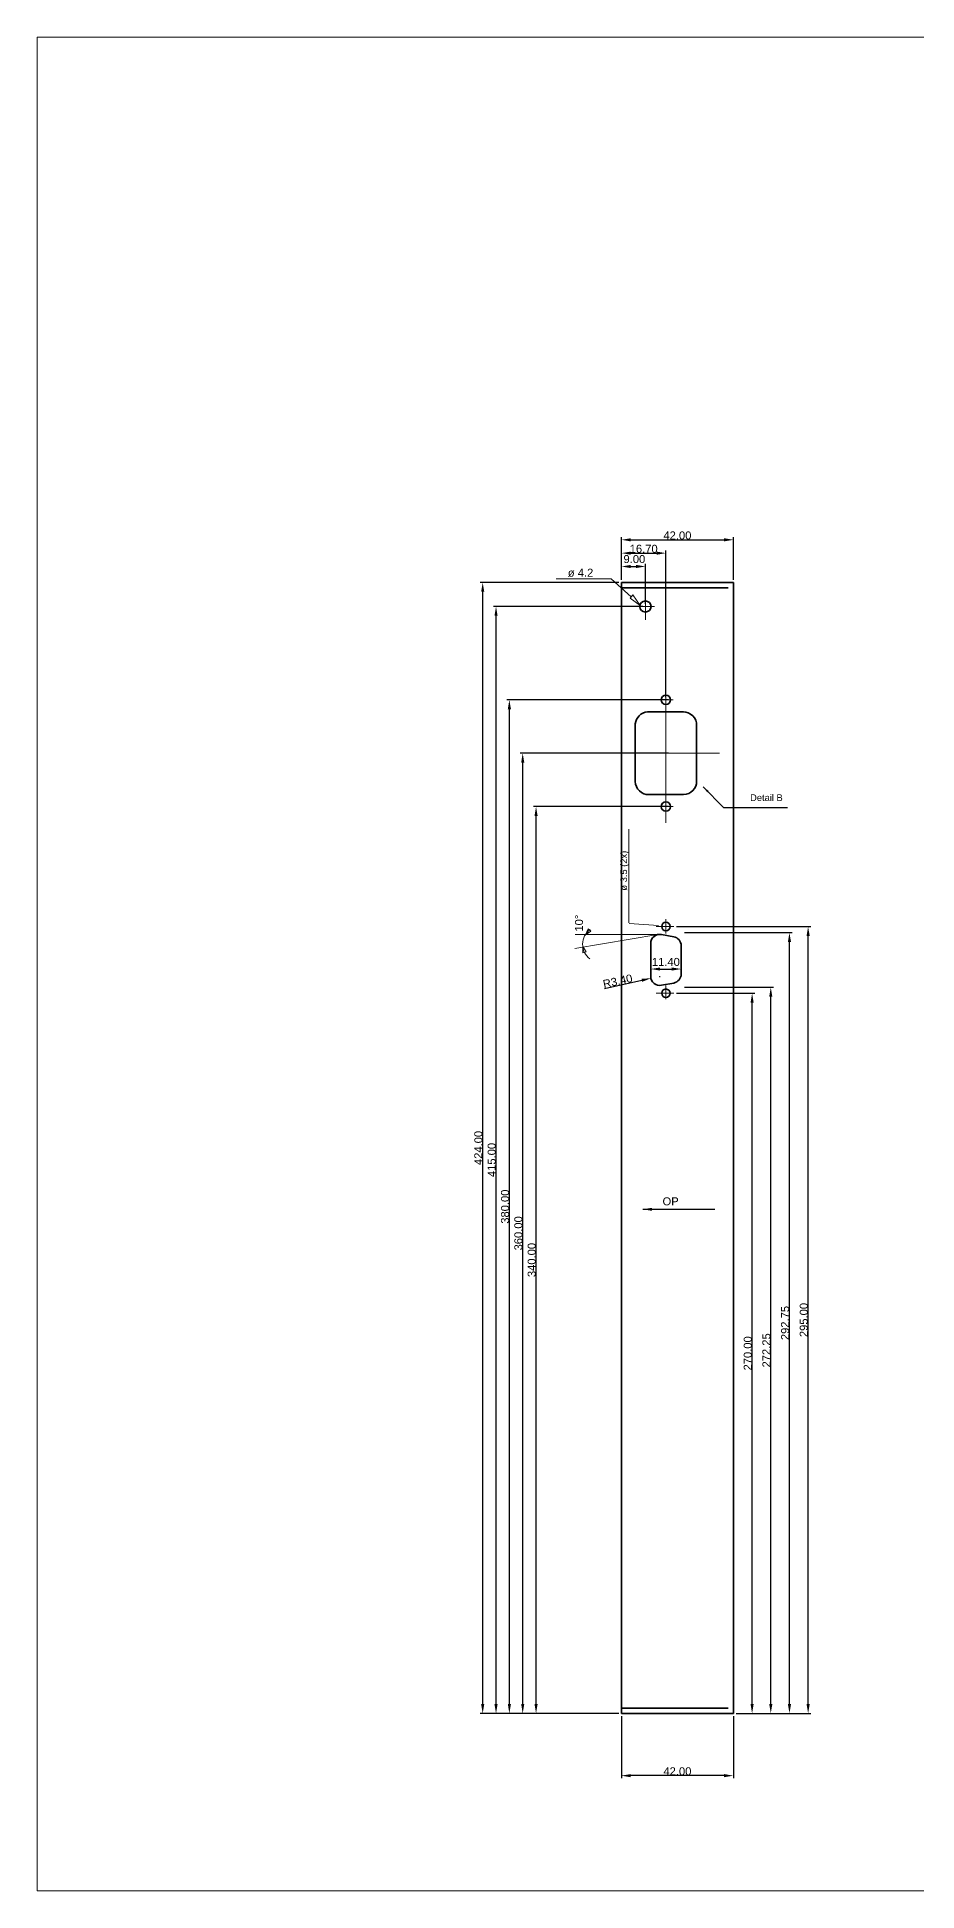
# Model space of a CAD drawing. Extents: x 20 to 965, y 10 to 705.
# Drawn here: x 20 to 350, y 10 to 705 of the extents above; entities that cross this region are included whole.
import ezdxf

# ---------------------------------------------------------------- set-up
doc = ezdxf.new("R2010")
doc.units = 0
doc.header["$MEASUREMENT"] = 0
for name, color, linetype, lineweight in [('110-1', 10, 'CONTINUOUS', 20), ('110-1M', 3, 'CONTINUOUS', 35), ('110-2DIM', 1, 'CONTINUOUS', 13)]:
    doc.layers.add(name, color=color, linetype=linetype, lineweight=lineweight)
doc.styles.get("Standard").update_dxf_attribs({"font": 'ARIAL.TTF'})
doc.dimstyles.new('ISO-25', dxfattribs={"dimtxt": 2.5, "dimasz": 2.5, "dimexe": 1.25, "dimexo": 0.625, "dimtad": 1, "dimtxsty": 'Standard', "dimcen": 2.5, "dimadec": 0, "dimazin": 0, "dimtfac": 1, "dimtmove": 0, "dimatfit": 3, "dimfxl": 0, "dimarcsym": 0})
doc.dimstyles.get("Standard").update_dxf_attribs({"dimtxt": 0.18, "dimasz": 0.18, "dimexe": 0.18, "dimexo": 0.0625, "dimgap": 0.09, "dimtad": 0, "dimtih": 1, "dimtoh": 1, "dimdec": 4, "dimzin": 0, "dimdsep": 46, "dimtxsty": 'Standard', "dimcen": 0.09, "dimadec": 0, "dimazin": 0, "dimtfac": 1, "dimtdec": 4, "dimtofl": 0, "dimtmove": 0, "dimatfit": 3, "dimfxl": 0, "dimtolj": 1, "dimtzin": 0, "dimarcsym": 0})

# ---------------------------------------------------------------- blocks, each defined once
blk = doc.blocks.new('*D11')
at = {"layer": '110-2DIM', "color": 0, "lineweight": -2}
for p, q in [((250.07, 355.38), (250.07, 354.62)), ((253.57, 355.62), (257.97, 355.62)), ((261.47, 356.53), (261.47, 356.62))]:
    blk.add_line(p, q, dxfattribs=at)
at = {"layer": '110-2DIM', "color": 0}
for points in [[(253.57, 356.2), (253.57, 355.04), (250.07, 355.62)], [(257.97, 356.2), (257.97, 355.04), (261.47, 355.62)]]:
    blk.add_solid(points, dxfattribs=at)
at = {"layer": '110-2DIM', "color": 0, "insert": (255.74, 358.26), "char_height": 3, "attachment_point": 5}
blk.add_mtext('\\A1;11.40', dxfattribs=at)
blk = doc.blocks.new('*D10')
at = {"layer": '110-2DIM', "color": 0, "lineweight": -2}
for p, q in [((239.07, 75.53), (239.07, 52.21)), ((281.07, 75.53), (281.07, 52.21)), ((277.57, 53.21), (242.57, 53.21))]:
    blk.add_line(p, q, dxfattribs=at)
at = {"layer": '110-2DIM', "color": 0}
for points in [[(242.57, 53.8), (242.57, 52.63), (239.07, 53.21)], [(277.57, 53.8), (277.57, 52.63), (281.07, 53.21)]]:
    blk.add_solid(points, dxfattribs=at)
at = {"layer": '110-2DIM', "color": 0, "insert": (260.07, 54.83), "char_height": 3, "attachment_point": 5}
blk.add_mtext('\\A1;42.00', dxfattribs=at)
blk = doc.blocks.new('*D29')
at = {"layer": '110-2DIM', "color": 0, "lineweight": -2}
for p, q in [((259.78, 346.53), (289.07, 346.53)), ((288.07, 80.03), (288.07, 343.03)), ((282.07, 76.53), (289.07, 76.53))]:
    blk.add_line(p, q, dxfattribs=at)
at = {"layer": '110-2DIM', "color": 0}
for points in [[(287.49, 343.03), (288.66, 343.03), (288.07, 346.53)], [(287.49, 80.03), (288.66, 80.03), (288.07, 76.53)]]:
    blk.add_solid(points, dxfattribs=at)
at = {"layer": '110-2DIM', "color": 0, "insert": (286.45, 211.53), "char_height": 3, "attachment_point": 5, "rotation": 90}
blk.add_mtext('\\A1;270.00', dxfattribs=at)
blk = doc.blocks.new('*D30')
at = {"layer": '110-2DIM', "color": 0, "lineweight": -2}
for p, q in [((262.7, 348.78), (296.07, 348.78)), ((295.07, 80.03), (295.07, 345.28)), ((282.07, 76.53), (296.07, 76.53))]:
    blk.add_line(p, q, dxfattribs=at)
at = {"layer": '110-2DIM', "color": 0}
for points in [[(294.49, 345.28), (295.66, 345.28), (295.07, 348.78)], [(294.49, 80.03), (295.66, 80.03), (295.07, 76.53)]]:
    blk.add_solid(points, dxfattribs=at)
at = {"layer": '110-2DIM', "color": 0, "insert": (293.45, 212.65), "char_height": 3, "attachment_point": 5, "rotation": 90}
blk.add_mtext('\\A1;272.25', dxfattribs=at)
blk = doc.blocks.new('*D31')
at = {"layer": '110-2DIM', "color": 0, "lineweight": -2}
for p, q in [((262.7, 369.28), (303.07, 369.28)), ((302.07, 80.03), (302.07, 365.78)), ((282.07, 76.53), (303.07, 76.53))]:
    blk.add_line(p, q, dxfattribs=at)
at = {"layer": '110-2DIM', "color": 0}
for points in [[(301.49, 365.78), (302.66, 365.78), (302.07, 369.28)], [(301.49, 80.03), (302.66, 80.03), (302.07, 76.53)]]:
    blk.add_solid(points, dxfattribs=at)
at = {"layer": '110-2DIM', "color": 0, "insert": (300.45, 222.9), "char_height": 3, "attachment_point": 5, "rotation": 90}
blk.add_mtext('\\A1;292.75', dxfattribs=at)
blk = doc.blocks.new('*D32')
at = {"layer": '110-2DIM', "color": 0, "lineweight": -2}
for p, q in [((259.78, 371.53), (310.07, 371.53)), ((309.07, 80.03), (309.07, 368.03)), ((282.07, 76.53), (310.07, 76.53))]:
    blk.add_line(p, q, dxfattribs=at)
at = {"layer": '110-2DIM', "color": 0}
for points in [[(308.49, 368.03), (309.66, 368.03), (309.07, 371.53)], [(308.49, 80.03), (309.66, 80.03), (309.07, 76.53)]]:
    blk.add_solid(points, dxfattribs=at)
at = {"layer": '110-2DIM', "color": 0, "insert": (307.45, 224.03), "char_height": 3, "attachment_point": 5, "rotation": 90}
blk.add_mtext('\\A1;295.00', dxfattribs=at)
blk = doc.blocks.new('*D33')
at = {"layer": '110-2DIM', "color": 0, "lineweight": -2}
for p, q in [((239.07, 501.53), (239.07, 507.53)), ((248.07, 492.53), (248.07, 507.53)), ((242.57, 506.53), (244.57, 506.53))]:
    blk.add_line(p, q, dxfattribs=at)
at = {"layer": '110-2DIM', "color": 0}
for points in [[(242.57, 507.11), (242.57, 505.94), (239.07, 506.53)], [(244.57, 507.11), (244.57, 505.94), (248.07, 506.53)]]:
    blk.add_solid(points, dxfattribs=at)
at = {"layer": '110-2DIM', "color": 0, "insert": (243.93, 509.29), "char_height": 3, "attachment_point": 5}
blk.add_mtext('\\A1;9.00', dxfattribs=at)
blk = doc.blocks.new('*D50')
at = {"layer": '110-1M', "color": 0, "lineweight": -2}
for p, q in [((256.77, 416.53), (206.07, 416.53)), ((207.07, 80.03), (207.07, 413.03)), ((238.07, 76.53), (206.07, 76.53))]:
    blk.add_line(p, q, dxfattribs=at)
at = {"layer": '110-1M', "color": 0}
for points in [[(206.49, 413.03), (207.66, 413.03), (207.07, 416.53)], [(206.49, 80.03), (207.66, 80.03), (207.07, 76.53)]]:
    blk.add_solid(points, dxfattribs=at)
at = {"layer": '110-1M', "color": 0, "insert": (205.45, 246.53), "char_height": 3, "attachment_point": 5, "rotation": 90}
blk.add_mtext('\\A1;340.00', dxfattribs=at)
blk = doc.blocks.new('*D51')
at = {"layer": '110-1M', "color": 0, "lineweight": -2}
for p, q in [((256.77, 436.53), (201.07, 436.53)), ((202.07, 80.03), (202.07, 433.03)), ((238.07, 76.53), (201.07, 76.53))]:
    blk.add_line(p, q, dxfattribs=at)
at = {"layer": '110-1M', "color": 0}
for points in [[(201.49, 433.03), (202.66, 433.03), (202.07, 436.53)], [(201.49, 80.03), (202.66, 80.03), (202.07, 76.53)]]:
    blk.add_solid(points, dxfattribs=at)
at = {"layer": '110-1M', "color": 0, "insert": (200.45, 256.53), "char_height": 3, "attachment_point": 5, "rotation": 90}
blk.add_mtext('\\A1;360.00', dxfattribs=at)
blk = doc.blocks.new('*D52')
at = {"layer": '110-1M', "color": 0, "lineweight": -2}
for p, q in [((256.77, 456.53), (196.07, 456.53)), ((197.07, 80.03), (197.07, 453.03)), ((238.07, 76.53), (196.07, 76.53))]:
    blk.add_line(p, q, dxfattribs=at)
at = {"layer": '110-1M', "color": 0}
for points in [[(196.49, 453.03), (197.66, 453.03), (197.07, 456.53)], [(196.49, 80.03), (197.66, 80.03), (197.07, 76.53)]]:
    blk.add_solid(points, dxfattribs=at)
at = {"layer": '110-1M', "color": 0, "insert": (195.45, 266.53), "char_height": 3, "attachment_point": 5, "rotation": 90}
blk.add_mtext('\\A1;380.00', dxfattribs=at)
blk = doc.blocks.new('*D53')
at = {"layer": '110-1M', "color": 0, "lineweight": -2}
for p, q in [((247.07, 491.53), (191.07, 491.53)), ((192.07, 80.03), (192.07, 488.03)), ((238.07, 76.53), (191.07, 76.53))]:
    blk.add_line(p, q, dxfattribs=at)
at = {"layer": '110-1M', "color": 0}
for points in [[(191.49, 488.03), (192.66, 488.03), (192.07, 491.53)], [(191.49, 80.03), (192.66, 80.03), (192.07, 76.53)]]:
    blk.add_solid(points, dxfattribs=at)
at = {"layer": '110-1M', "color": 0, "insert": (190.45, 284.03), "char_height": 3, "attachment_point": 5, "rotation": 90}
blk.add_mtext('\\A1;415.00', dxfattribs=at)
blk = doc.blocks.new('*D54')
at = {"layer": '110-1M', "color": 0, "lineweight": -2}
for p, q in [((238.07, 500.53), (186.07, 500.53)), ((187.07, 80.03), (187.07, 497.03)), ((238.07, 76.53), (186.07, 76.53))]:
    blk.add_line(p, q, dxfattribs=at)
at = {"layer": '110-1M', "color": 0}
for points in [[(186.49, 497.03), (187.66, 497.03), (187.07, 500.53)], [(186.49, 80.03), (187.66, 80.03), (187.07, 76.53)]]:
    blk.add_solid(points, dxfattribs=at)
at = {"layer": '110-1M', "color": 0, "insert": (185.45, 288.53), "char_height": 3, "attachment_point": 5, "rotation": 90}
blk.add_mtext('\\A1;424.00', dxfattribs=at)
blk = doc.blocks.new('*D57')
at = {"layer": '110-1M', "color": 0, "lineweight": -2}
for p, q in [((239.07, 501.53), (239.07, 517.53)), ((242.57, 516.53), (277.57, 516.53)), ((281.07, 501.53), (281.07, 517.53))]:
    blk.add_line(p, q, dxfattribs=at)
at = {"layer": '110-1M', "color": 0}
for points in [[(242.57, 517.11), (242.57, 515.94), (239.07, 516.53)], [(277.57, 517.11), (277.57, 515.94), (281.07, 516.53)]]:
    blk.add_solid(points, dxfattribs=at)
at = {"layer": '110-1M', "color": 0, "insert": (260.07, 518.15), "char_height": 3, "attachment_point": 5}
blk.add_mtext('\\A1;42.00', dxfattribs=at)
blk = doc.blocks.new('*D58')
at = {"layer": '110-1M', "color": 0, "lineweight": -2}
for p, q in [((239.07, 501.53), (239.07, 512.53)), ((242.57, 511.53), (252.27, 511.53)), ((255.77, 457.53), (255.77, 512.53))]:
    blk.add_line(p, q, dxfattribs=at)
at = {"layer": '110-1M', "color": 0}
for points in [[(242.57, 512.11), (242.57, 510.94), (239.07, 511.53)], [(252.27, 512.11), (252.27, 510.94), (255.77, 511.53)]]:
    blk.add_solid(points, dxfattribs=at)
at = {"layer": '110-1M', "color": 0, "insert": (247.42, 513.15), "char_height": 3, "attachment_point": 5}
blk.add_mtext('\\A1;16.70', dxfattribs=at)
blk = doc.blocks.new('*D59')
at = {"layer": '110-1M', "color": 0, "lineweight": -2}
for p, q in [((232.73, 348.35), (246.73, 351.4)), ((253.38, 352.86), (253.56, 352.86)), ((253.47, 352.77), (253.47, 352.95))]:
    blk.add_line(p, q, dxfattribs=at)
at = {"layer": '110-1M', "color": 0}
blk.add_solid([(246.61, 351.97), (246.85, 350.83), (250.15, 352.14)], dxfattribs=at)
at = {"layer": '110-1M', "color": 0, "insert": (237.67, 351.09), "char_height": 3, "attachment_point": 5, "rotation": 12.28351}
blk.add_mtext('\\A1;R3.40', dxfattribs=at)

msp = doc.modelspace()

# ---------------------------------------------------------------- linework, layer by layer
at = {"layer": '110-1'}
for p, q in [((965, 705), (20, 705)), ((20, 705), (20, 10)), ((20, 10), (965, 10))]:
    msp.add_line(p, q, dxfattribs=at)
at = {"layer": '110-1M'}
for p, q in [((281.073, 500.527), (239.073, 500.527)), ((239.074, 500.527), (239.074, 76.527)), ((281.073, 76.527), (281.073, 500.527)), ((239.073, 498.527), (279.073, 498.527)), ((262.356, 452.009), (248.803, 452.009)), ((244.273, 425.91), (244.273, 447.479)), ((267.273, 425.946), (267.273, 447.112)), ((249.174, 421.009), (262.371, 421.009)), ((254.075, 368.559), (258.675, 367.732)), ((250.073, 365.212), (250.073, 352.865)), ((261.473, 353.715), (261.473, 364.385)), ((254.091, 349.521), (258.691, 350.372)), ((241.073, 78.527), (239.073, 78.527)), ((239.073, 76.527), (281.073, 76.527)), ((241.073, 78.527), (279.073, 78.527))]:
    msp.add_line(p, q, dxfattribs=at)
for centre, radius in [((248.074, 491.527), 2.1), ((255.773, 456.529), 1.75), ((255.773, 416.529), 1.75), ((255.773, 371.528), 1.6), ((255.773, 346.528), 1.6)]:
    msp.add_circle(centre, radius, dxfattribs=at)
for centre, radius, start, end in [((249.253, 447.03), 5, 95.159652, 174.840348), ((262.274, 447.01), 5, 358.830861, 91.169139), ((249.272, 426.008), 5, 181.123303, 271.123303), ((262.273, 426.008), 5, 271.123303, 1.123303), ((253.473, 365.212), 3.4, 79.806592, 180), ((258.073, 364.385), 3.4, 0, 79.806592), ((253.473, 352.865), 3.4, 180, 280.477251), ((258.073, 353.715), 3.4, 280.477251, 0)]:
    msp.add_arc(centre, radius, start, end, dxfattribs=at)
at = {"layer": '110-2DIM'}
for p, q in [((235.17, 501.863), (214.621, 501.863)), ((242.694, 495.209), (235.17, 501.863)), ((243.329, 495.91), (242.41, 494.708)), ((242.41, 494.708), (246.087, 491.952)), ((246.087, 491.952), (243.329, 495.91)), ((248.074, 486.527), (248.074, 495.698)), ((244.824, 491.527), (251.461, 491.527)), ((255.773, 410.479), (255.773, 462.579)), ((253.073, 456.529), (258.473, 456.529)), ((241.673, 436.529), (275.873, 436.529)), ((253.073, 416.529), (258.473, 416.529)), ((241.891, 372.874), (241.891, 408.035)), ((252.684, 368.532), (221.607, 363.298)), ((252.684, 368.532), (221.788, 368.532)), ((226.574, 370.633), (225.637, 368.489)), ((225.637, 368.489), (227.562, 369.85)), ((227.562, 369.85), (226.574, 370.633)), ((252.922, 371.897), (241.93, 372.721)), ((252.073, 371.528), (258.697, 371.528)), ((255.773, 374.278), (255.773, 368.968)), ((225.834, 362.056), (224.563, 364.02)), ((224.563, 364.02), (224.636, 361.663)), ((224.636, 361.663), (225.834, 362.056)), ((255.773, 344.278), (255.773, 349.407)), ((252.073, 346.528), (258.697, 346.528))]:
    msp.add_line(p, q, dxfattribs=at)
msp.add_arc((231.395, 364.863), 6.873, 125.914435, 232.44619, dxfattribs=at)

# ---------------------------------------------------------------- texts
msp.add_text('ø 4.2', height=3, dxfattribs=at).set_placement((218.984, 502.69))
for s, height, p in [('ø 3.5 (2x)', 2.5, (241.194, 385.009)), ('10°', 3, (224.672, 369.649))]:
    msp.add_text(s, height=height, rotation=90, dxfattribs=at).set_placement(p)
at = {"layer": '110-2DIM', "insert": (299.548, 418.579), "char_height": 2.5, "attachment_point": 9}
msp.add_mtext('Detail B', dxfattribs=at)
at = {"layer": '110-2DIM', "color": 1, "insert": (254.492, 270.022), "char_height": 3, "width": 19, "attachment_point": 1}
msp.add_mtext('OP', dxfattribs=at)

# ---------------------------------------------------------------- dimensions: what is measured, and where the dimension line sits
at = {"layer": '110-1M', "color": 1}
for base, p2, picture, middle in [((281.073, 516.527), (281.073, 500.527), '*D57', (260.073, 518.148)), ((255.773, 511.527), (255.773, 456.529), '*D58', (247.423, 513.148))]:
    dim = msp.add_linear_dim(base=base, p1=(239.074, 500.527), p2=p2, dimstyle='Standard', override={"dimtxt": 3, "dimasz": 3.5, "dimexe": 1, "dimexo": 1, "dimtad": 1, "dimtih": 0, "dimtoh": 0, "dimdec": 2, "dimtdec": 2, "dimtix": 1, "dimtmove": 2}, dxfattribs=at)
    dim.commit()
    dim.dimension.update_dxf_attribs({"geometry": picture, "text_midpoint": middle})
for base, p2, picture, middle in [((187.074, 500.527), (239.073, 500.527), '*D54', (185.452, 288.527)), ((192.074, 491.527), (248.074, 491.527), '*D53', (190.452, 284.027)), ((197.074, 456.529), (257.773, 456.529), '*D52', (195.451, 266.528)), ((202.074, 436.529), (257.773, 436.529), '*D51', (200.451, 256.528)), ((207.074, 416.529), (257.773, 416.529), '*D50', (205.451, 246.528))]:
    dim = msp.add_linear_dim(base=base, p1=(239.073, 76.527), p2=p2, angle=90, dimstyle='Standard', override={"dimtxt": 3, "dimasz": 3.5, "dimexe": 1, "dimexo": 1, "dimtad": 1, "dimtih": 0, "dimtoh": 0, "dimdec": 2, "dimtdec": 2, "dimtix": 1, "dimtmove": 2}, dxfattribs=at)
    dim.commit()
    dim.dimension.update_dxf_attribs({"geometry": picture, "text_midpoint": middle})
dim = msp.add_radius_dim(center=(253.473, 352.865), mpoint=(250.151, 352.141), dimstyle='Standard', override={"dimtxt": 3, "dimasz": 3.5, "dimexe": 1, "dimexo": 1, "dimtad": 1, "dimtih": 0, "dimtoh": 0, "dimdec": 2, "dimtdec": 2, "dimtix": 1, "dimtmove": 2}, dxfattribs=at)
dim.commit()
dim.dimension.update_dxf_attribs({"geometry": '*D59', "text_midpoint": (237.673, 351.085)})
at = {"layer": '110-2DIM', "color": 1}
dim = msp.add_linear_dim(base=(248.074, 506.527), p1=(239.074, 500.527), p2=(248.074, 491.527), dimstyle='Standard', override={"dimtxt": 3, "dimasz": 3.5, "dimexe": 1, "dimexo": 1, "dimtad": 1, "dimtih": 0, "dimtoh": 0, "dimdec": 2, "dimtdec": 2, "dimtix": 1, "dimtmove": 2}, dxfattribs=at)
dim.commit()
dim.dimension.update_dxf_attribs({"geometry": '*D33', "text_midpoint": (243.925, 509.29), "dimtype": 160})
for base, p2, picture, middle in [((309.074, 371.528), (258.778, 371.528), '*D32', (307.452, 224.028)), ((302.074, 369.278), (261.702, 369.278), '*D31', (300.452, 222.903)), ((295.074, 348.778), (261.702, 348.778), '*D30', (293.452, 212.653)), ((288.074, 346.528), (258.778, 346.528), '*D29', (286.452, 211.528))]:
    dim = msp.add_linear_dim(base=base, p1=(281.073, 76.527), p2=p2, angle=90, dimstyle='Standard', override={"dimtxt": 3, "dimasz": 3.5, "dimexe": 1, "dimexo": 1, "dimtad": 1, "dimtih": 0, "dimtoh": 0, "dimdec": 2, "dimtdec": 2, "dimtix": 1, "dimtmove": 2}, dxfattribs=at)
    dim.commit()
    dim.dimension.update_dxf_attribs({"geometry": picture, "text_midpoint": middle})
at = {"layer": '110-2DIM'}
dim = msp.add_linear_dim(base=(261.466, 355.62), p1=(250.066, 356.38), p2=(261.466, 355.53), dimstyle='Standard', override={"dimtxt": 3, "dimasz": 3.5, "dimexe": 1, "dimexo": 1, "dimtad": 1, "dimtih": 0, "dimtoh": 0, "dimdec": 2, "dimtdec": 2, "dimtix": 1, "dimtmove": 2}, dxfattribs=at)
dim.commit()
dim.dimension.update_dxf_attribs({"geometry": '*D11', "text_midpoint": (255.738, 358.257), "dimtype": 160})
dim = msp.add_linear_dim(base=(239.074, 53.213), p1=(281.074, 76.527), p2=(239.074, 76.527), dimstyle='Standard', override={"dimtxt": 3, "dimasz": 3.5, "dimexe": 1, "dimexo": 1, "dimtad": 1, "dimtih": 0, "dimtoh": 0, "dimdec": 2, "dimtdec": 2, "dimtix": 1, "dimtmove": 2}, dxfattribs=at)
dim.commit()
dim.dimension.update_dxf_attribs({"geometry": '*D10', "text_midpoint": (260.074, 54.835)})

# ---------------------------------------------------------------- leaders
at = {"layer": '110-2DIM', "annotation_type": 0, "has_hookline": 1, "hookline_direction": 0, "text_width": 11.774}
msp.add_leader([(269.76, 423.872), (277.397, 416.189), (301.319, 416.21)], dimstyle='ISO-25', override={"dimgap": 0.625, "dimtad": 0}, dxfattribs=at)
at = {"layer": '110-2DIM', "color": 1}
msp.add_leader([(247.074, 265.527), (274.074, 265.527)], dimstyle='Standard', override={"dimtxt": 3, "dimasz": 3.5, "dimexe": 1, "dimexo": 1, "dimgap": 0.09, "dimtad": 0, "dimtih": 0, "dimtoh": 0, "dimdec": 2, "dimtdec": 2, "dimtix": 1, "dimtmove": 2}, dxfattribs=at)

doc.saveas('drawing.dxf')
